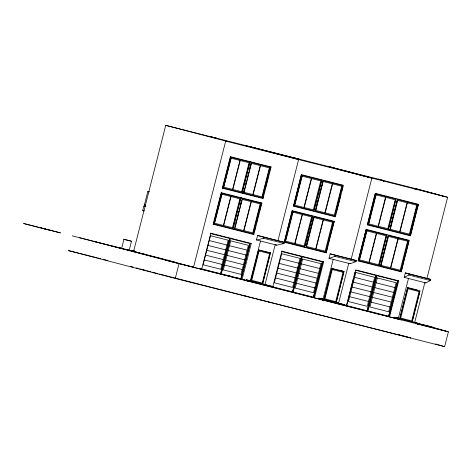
<?xml version="1.0" encoding="UTF-8"?>
<svg xmlns="http://www.w3.org/2000/svg" width="472" height="472" viewBox="0 0 472 472"><rect width="100%" height="100%" fill="white"/><g stroke="black" fill="none" stroke-linecap="round" stroke-linejoin="round"><path stroke-width="0.71" d="M123.652 239.204L131.511 241.245L129.21 250.254L79.272 237.652M139.677 253.022L132.367 251.104L132.561 250.355L133.977 250.709M144.031 210.907L142.703 210.559L143.848 206.057L145.264 206.417M145.683 205.338L144.379 204.995L147.825 191.479L149.24 191.838M351.203 259.181L330.152 253.847L329.002 258.349L350.053 263.689L356.047 261.677L356.331 260.55L351.203 259.181L371.871 178.097L225.687 141.093L193.538 267.229L133.588 251.482L165.737 125.351L217.232 138.414L212.843 137.258M415.13 322.706A856.308 2.991 14.3 0 1 431.349 326.825L448.4 331.869L444.63 346.649A1258.022 4.39 14.3 0 0 175.271 278.445L179.041 263.665L72.245 235.823M210.842 233.245L201.656 269.282L200.683 269.028M213.137 224.235L221.179 192.7L261.895 203.013L253.853 234.543L213.137 224.235L213.456 224.318L221.492 192.788L221.179 192.7M222.324 188.198L230.365 156.663L271.081 166.976L263.04 198.505L222.324 188.198L222.642 188.281L230.678 156.745L230.365 156.663M214.082 223.221L215.173 218.949M215.533 217.521L216.99 211.822M218.802 204.7L219.35 202.559M220.259 199.001L220.802 196.859M221.161 195.438L221.71 193.302L240.862 198.151L233.05 228.784L213.899 223.934L214.217 224.017L222.023 193.384L221.71 193.302M223.993 184.334L224.536 182.198M225.445 178.634L225.994 176.498M226.353 175.071L227.445 170.799M227.805 169.371L229.262 163.672M220.701 273.689L229.634 238.395L220.701 273.689L201.119 268.733M249.894 243.522L230.312 238.566L221.321 273.848L240.897 278.805L249.894 243.522L240.897 278.805M242.236 192.747L250.048 162.114L249.729 162.032L241.918 192.665L242.236 192.747L223.403 187.98L231.209 157.347L230.897 157.264L250.048 162.114M234.908 226.218L235.451 224.082M235.817 222.654L236.36 220.518M237.268 216.955L237.811 214.819M238.177 213.397L238.72 211.255M240.537 204.134L241.08 201.998M251.493 162.48L243.682 193.113L243.369 193.03L244.455 188.753M245.729 183.767L246.272 181.632M247.18 178.068L247.723 175.932M248.089 174.504L248.632 172.368M249.54 168.805L250.083 166.669M250.449 165.247L250.992 163.105M234.495 229.15L242.307 198.517L241.988 198.435L261.14 203.285L253.334 233.917L234.183 229.067M262.515 197.88L270.326 167.247L270.008 167.165L262.202 197.797L262.515 197.88L243.369 193.03M250.142 281.53L242.059 279.507L251.24 243.469L250.266 243.216L241.145 279.265L165.69 260.184M254.255 231.658L255.682 226.053M256.573 222.548L257.11 220.448M258.007 216.943L258.538 214.843M259.435 211.338L260.503 207.131M260.863 205.733L261.399 203.627M263.258 196.322L262.727 198.423L263.04 198.505M264.155 192.818L264.692 190.718M265.583 187.213L266.12 185.107M266.473 183.708L267.547 179.502M267.907 178.103L268.438 175.997M269.335 172.498L269.872 170.392M270.226 168.994L270.763 166.887L271.081 166.976M262.674 283.165L270.409 252.827L262.703 283.914L246.26 279.772L246.071 280.521L272.916 287.389L273.105 286.64L262.933 283.973M256.449 239.994L257.6 235.487L284.398 242.343L284.114 243.469L276.804 245.145L256.449 239.994L263.76 238.319L284.114 243.469M260.514 241.021L250.178 281.566L248.042 280.999M270.609 252.88L258.697 249.859L250.785 280.893L251.57 281.094M250.986 280.946L258.697 249.859M259.022 251.01L251.759 280.356L262.302 283.029L269.565 253.682M252.561 282.238L252.756 281.489L246.26 279.772M263.76 238.319L264.043 237.192L257.6 235.487M265.028 284.545L275.182 244.714L276.804 245.145M277.955 240.643L298.623 159.554L245.169 145.441M272.68 287.236L281.867 251.198M284.162 242.189L292.203 210.66L334.253 221.315L326.211 252.85L284.427 242.26L292.203 210.66M293.348 206.152L301.384 174.616L343.439 185.278L335.397 216.813L293.613 206.223L301.384 174.616M284.946 241.894L304.688 246.903L312.499 216.27L292.752 211.261L285.212 241.965L285.489 239.758M285.855 238.33L290.209 221.232M290.575 219.81L291.118 217.675M291.484 216.247L292.569 211.975M294.31 205.143L296.31 197.308M296.676 195.886L297.761 191.608M298.127 190.186L301.938 175.224L321.686 180.227L313.874 210.866L294.133 205.857M294.392 205.928L301.938 175.224M292.557 291.861L301.496 256.567L292.557 291.861L272.315 286.734M292.811 292.333L301.997 256.29M306.647 244.36L307.195 242.225M307.555 240.803L308.647 236.525M309.012 235.103L311.007 227.262M311.373 225.84L311.915 223.698M312.281 222.277L313.367 217.999M321.284 186.953L323.184 180.611L315.373 211.244L317.107 203.338M317.467 201.91L318.016 199.774M318.924 196.21L319.467 194.075M319.827 192.653L320.919 188.375M306.186 247.281L313.732 216.577L333.474 221.586L325.668 252.219L305.921 247.21M313.449 297.159L322.388 261.866L313.449 297.159L293.206 292.026L302.204 256.744L322.441 261.877M322.889 261.588L313.703 297.625L272.562 287.2M334.854 216.182L342.401 185.478L334.854 216.182L315.107 211.173M314.47 297.826L323.65 261.789L322.842 261.577L313.656 297.614L322.866 299.956L333.202 259.417M327.916 245.074L326.211 252.85M328.807 241.57L329.881 237.363M330.235 235.965L331.309 231.758M331.663 230.36L334.253 221.315M336.388 211.839L340.672 195.019M341.563 191.514L342.637 187.313M323.06 299.207L318.86 298.139L318.665 298.894L344.849 305.602L345.044 304.847L321.361 298.752M323.981 299.419L331.887 268.379L344.082 271.477L336.17 302.511L343.681 272.385M323.798 300.263L323.987 299.513L318.86 298.139M329.002 258.349L334.99 256.343L335.279 255.216L330.152 253.847M332.235 269.536L324.931 298.876L335.757 301.62L343.061 272.285M335.409 302.316L335.757 301.62M338.607 303.171L348.761 263.341L350.053 263.689M346.637 304.8L347.357 301.974M347.716 300.564L353.428 277.973M353.829 276.574L354.867 272.326M346.607 305.95L355.794 269.913L398.71 280.805L389.524 316.842L395.501 318.358M358.089 260.904L366.124 229.374L409.253 240.319L401.218 271.854L358.295 260.963L366.124 229.374M367.275 224.867L375.311 193.337L418.44 204.282L410.404 235.817L367.481 224.926L375.311 193.337M359.977 256.337L366.697 229.982L359.098 260.674L359.617 257.765M372.249 208.193L375.883 193.945L368.284 224.631L371.889 209.615M383.559 181.726L383.842 180.599L380.928 179.82M367.192 310.765L376.143 275.477L367.192 310.765L346.418 305.49M367.458 311.237L376.644 275.2M379.11 265.748L386.704 235.056L379.11 265.748L358.885 260.615M388.291 229.711L395.89 199.019L388.291 229.711L368.072 224.578M397.648 280.928L376.868 275.66L367.877 310.936L388.651 316.211L397.607 280.923L388.651 316.211M380.615 265.37L388.061 236.159M392.527 218.648L397.43 199.408L389.831 230.1L392.161 220.07M380.644 266.137L388.244 235.445L408.463 240.584L400.657 271.217L380.432 266.084M414.982 189.661L415.272 188.535L444.972 196.617M398.102 280.645L388.916 316.683L389.524 316.842M409.838 235.18L417.437 204.488L409.838 235.18L389.618 230.047M403.507 261.99L401.218 271.854M403.867 260.585L404.941 256.379M405.295 254.98L408.87 240.968M416.269 211.934L410.404 235.817M416.623 210.536L418.44 204.282M398.344 318.281L394.031 317.19L393.843 317.939L448.4 331.869M404.174 277.394L405.324 272.893L430.729 279.406L430.446 280.533L425.797 282.887L404.174 277.394L408.817 275.046L430.446 280.533M396.899 318.694L397.265 317.272M397.625 318.966L397.813 318.216L394.031 317.19M408.817 275.046L409.106 273.919L405.324 272.893M398.156 319.037L408.486 278.492M407.678 287.584L399.766 318.624L407.678 287.584L420.074 290.734L412.162 321.774L419.708 291.661M400.38 318.777L400.569 318.039L411.737 320.877L419.083 291.554M400.687 318.069L408.032 288.746M417.295 323.928L419.248 324.459L419.437 323.703L414.699 322.417L424.847 282.628L425.797 282.887M426.948 278.38L447.615 197.296L416.953 188.953L209.839 136.491L212.276 137.128M131.511 241.245L123.93 239.333L121.634 248.343L118.029 247.434M93.893 241.469L133.588 251.482M80.163 253.547L68.481 250.602L175.271 278.445M80.865 253.724L97.073 257.812M97.787 257.995L100.636 258.715M103.138 259.346L104.33 259.647M104.926 259.795L107.917 260.55M250.933 146.916L299.071 159.117L295.407 158.149M370.125 177.631L447.615 197.296M322.919 180.54L342.66 185.549M375.883 193.945L396.102 199.078M397.43 199.408L417.649 204.547M251.175 162.397L270.326 167.247M366.697 229.982L386.916 235.115M144.379 204.995L145.795 205.355M409.106 273.919L430.729 279.406M264.043 237.192L284.398 242.343M335.279 255.216L356.331 260.55M334.99 256.343L356.047 261.677M142.703 210.559L144.119 210.919M281.749 251.163L323.65 261.789M210.565 233.162L251.24 243.469M281.306 251.452L301.549 256.579M355.41 270.214L376.184 275.483M210.111 233.451L229.693 238.407M417.844 290.439L407.43 287.79M331.822 268.633L336.07 269.713M337.486 270.072L344.082 271.477M258.632 250.113L261.388 250.809M262.762 251.157L270.344 253.08M408.15 288.775L419.201 291.584M332.394 269.583L343.227 272.326M259.228 251.063L269.772 253.735M354.614 277.347L373.429 282.12M376.072 282.793L394.887 287.566M209.261 240.572L226.967 245.056M229.463 245.688L247.169 250.166M280.486 258.579L298.805 263.223M301.384 263.877L319.697 268.521M279.253 263.423L297.572 268.067M300.145 268.715L318.464 273.359M353.38 282.185L372.196 286.964M374.839 287.637L393.654 292.41M208.028 245.416L225.734 249.894M228.23 250.526L245.936 255.01M278.02 268.261L296.339 272.904M298.912 273.559L317.231 278.203M352.147 287.029L370.962 291.802M373.606 292.475L392.421 297.248M206.795 250.254L224.501 254.738M226.991 255.37L244.702 259.848M350.914 291.867L369.723 296.646M372.373 297.313L391.188 302.092M205.562 255.098L223.268 259.576M225.758 260.208L243.469 264.692M276.787 273.105L295.1 277.743M297.679 278.397L315.998 283.041M349.675 296.711L368.49 301.484M371.139 302.157L389.955 306.93M204.323 259.936L222.035 264.42M224.524 265.052L242.236 269.53M275.554 277.943L293.867 282.586M296.445 283.241L314.765 287.885M397.796 318.122L414.699 322.417M125.534 249.269L132.62 251.057M323.987 299.513L345.044 304.847M397.813 318.216L419.437 323.703M252.756 281.489L273.105 286.64M415.106 322.783L433.414 327.438M132.367 251.104L145.819 254.508M165.265 259.529L141.706 253.535M166.687 259.889L170.958 260.969M172.38 261.329L174.516 261.866M321.857 299.679L323.237 300.027M344.613 305.449L388.922 316.683L398.061 280.633L398.71 280.805M416.746 323.751L446.211 331.22M130.473 266.426L133.075 267.087M141.801 269.317L143.936 269.854M342.176 320.565L311.278 312.753M342.938 320.748L385.152 331.462M385.76 331.621L410.74 337.946L398.014 334.483M44.091 228.784L23.6 223.492L60.504 232.897L44.828 228.832M165.737 125.351L226.743 141.352M250.561 161.778L250.88 161.861M242.525 193.308L242.844 193.396M261.577 202.93L261.895 203.013M241.375 197.815L241.693 197.898M261.14 203.285L260.821 203.202L253.016 233.835L253.334 233.917M240.862 198.151L240.543 198.069L232.731 228.702L233.05 228.784M147.825 191.479L149.123 191.821M253.541 234.46L253.853 234.543M233.339 229.351L233.658 229.433M143.848 206.057L145.842 206.583M230.13 238.118L220.943 274.155M132.561 250.355L134.555 250.874M241.08 279.253L242.059 279.507M136.166 267.931L138.284 268.485M139.694 268.857L145.335 270.338M146.745 270.704L150.975 271.819M152.391 272.191L158.031 273.671M159.442 274.043L310.7 312.606M292.493 157.406L294.528 157.943M321.686 180.227L313.874 210.866M333.474 221.586L325.668 252.219M312.499 216.27L304.688 246.903M227.781 275.453L229.917 276.02M236.791 277.837L250.591 281.489M49.607 230.183L41.194 227.976L47.89 229.746M260.514 299.885L261.075 300.039M268.155 301.815L268.916 302.015M244.278 295.779L246.413 296.345M378.125 179.1L379.742 179.531M330.3 166.988L371.871 178.097M328.842 166.622L369.116 177.389M408.463 240.584L400.657 271.217M331.887 268.379L324.14 299.46L323.733 299.354M335.167 302.251L335.568 302.363M320.051 298.971L322.877 299.726M334.211 318.541L334.66 318.659M400.197 318.73L400.498 318.812M435.438 343.929L444.63 346.649M428.606 326.075A832.519 2.909 14.3 0 1 430.016 326.429M179.041 263.665A1258.022 4.39 14.3 0 1 401.56 319.992M210.494 235.734L203.09 264.78L220.802 269.258L228.206 240.213L210.494 235.734M221.934 194.252L214.553 223.209L223.392 225.445L230.773 196.488L221.934 194.252M231.121 158.214L223.74 187.172L232.578 189.402L239.959 160.45L231.121 158.214M231.05 196.558L223.675 225.516L232.507 227.752L239.888 198.795L231.05 196.558M240.236 160.521L232.855 189.478L241.693 191.715L249.074 162.757L240.236 160.521M230.696 240.844L223.291 269.89L240.997 274.374L248.402 245.328L230.696 240.844M242.219 199.385L234.838 228.342L243.67 230.578L251.051 201.621L242.219 199.385M251.405 163.347L244.024 192.305L252.856 194.541L260.237 165.583L251.405 163.347M251.334 201.691L243.953 230.649L252.785 232.885L260.166 203.928L251.334 201.691M260.52 165.654L253.139 194.612L261.972 196.848L269.353 167.89L260.52 165.654M281.719 253.741L274.32 282.787L292.634 287.424L300.039 258.385L281.719 253.741M292.994 212.217L285.619 241.168L294.752 243.487L302.133 214.53L292.994 212.217M302.18 176.18L294.799 205.131L303.938 207.45L311.319 178.493L302.18 176.18M302.428 214.607L295.047 243.558L304.18 245.877L311.561 216.919L302.428 214.607M311.614 178.569L304.233 207.521L313.367 209.839L320.748 180.882L311.614 178.569M302.617 259.034L295.212 288.079L313.526 292.723L320.93 263.677L302.617 259.034M313.974 217.533L306.593 246.49L315.733 248.803L323.113 219.852L313.974 217.533M323.161 181.496L315.78 210.447L324.919 212.766L332.3 183.809L323.161 181.496M323.403 219.922L316.022 248.88L325.161 251.192L332.542 222.241L323.403 219.922M332.589 183.885L325.208 212.837L334.347 215.155L341.728 186.204L332.589 183.885M355.847 272.503L348.442 301.549L367.257 306.328L374.662 277.282L355.847 272.503M366.951 230.938L359.57 259.895L368.957 262.279L376.337 233.321L366.951 230.938M376.137 194.901L368.756 223.858L378.143 226.235L385.524 197.284L376.137 194.901M376.638 233.398L369.257 262.349L378.644 264.733L386.025 235.782L376.638 233.398M385.825 197.361L378.444 226.312L387.831 228.696L395.206 199.739L385.825 197.361M377.305 277.955L369.906 306.995L388.716 311.774L396.12 282.728L377.305 277.955M388.497 236.407L381.116 265.364L390.503 267.742L397.884 238.791L388.497 236.407M397.684 200.37L390.303 229.327L399.69 231.705L407.07 202.753L397.684 200.37M398.185 238.867L390.804 267.819L400.191 270.202L407.572 241.245L398.185 238.867M407.371 202.83L399.99 231.781L409.377 234.165L416.752 205.208L407.371 202.83"/></g></svg>
